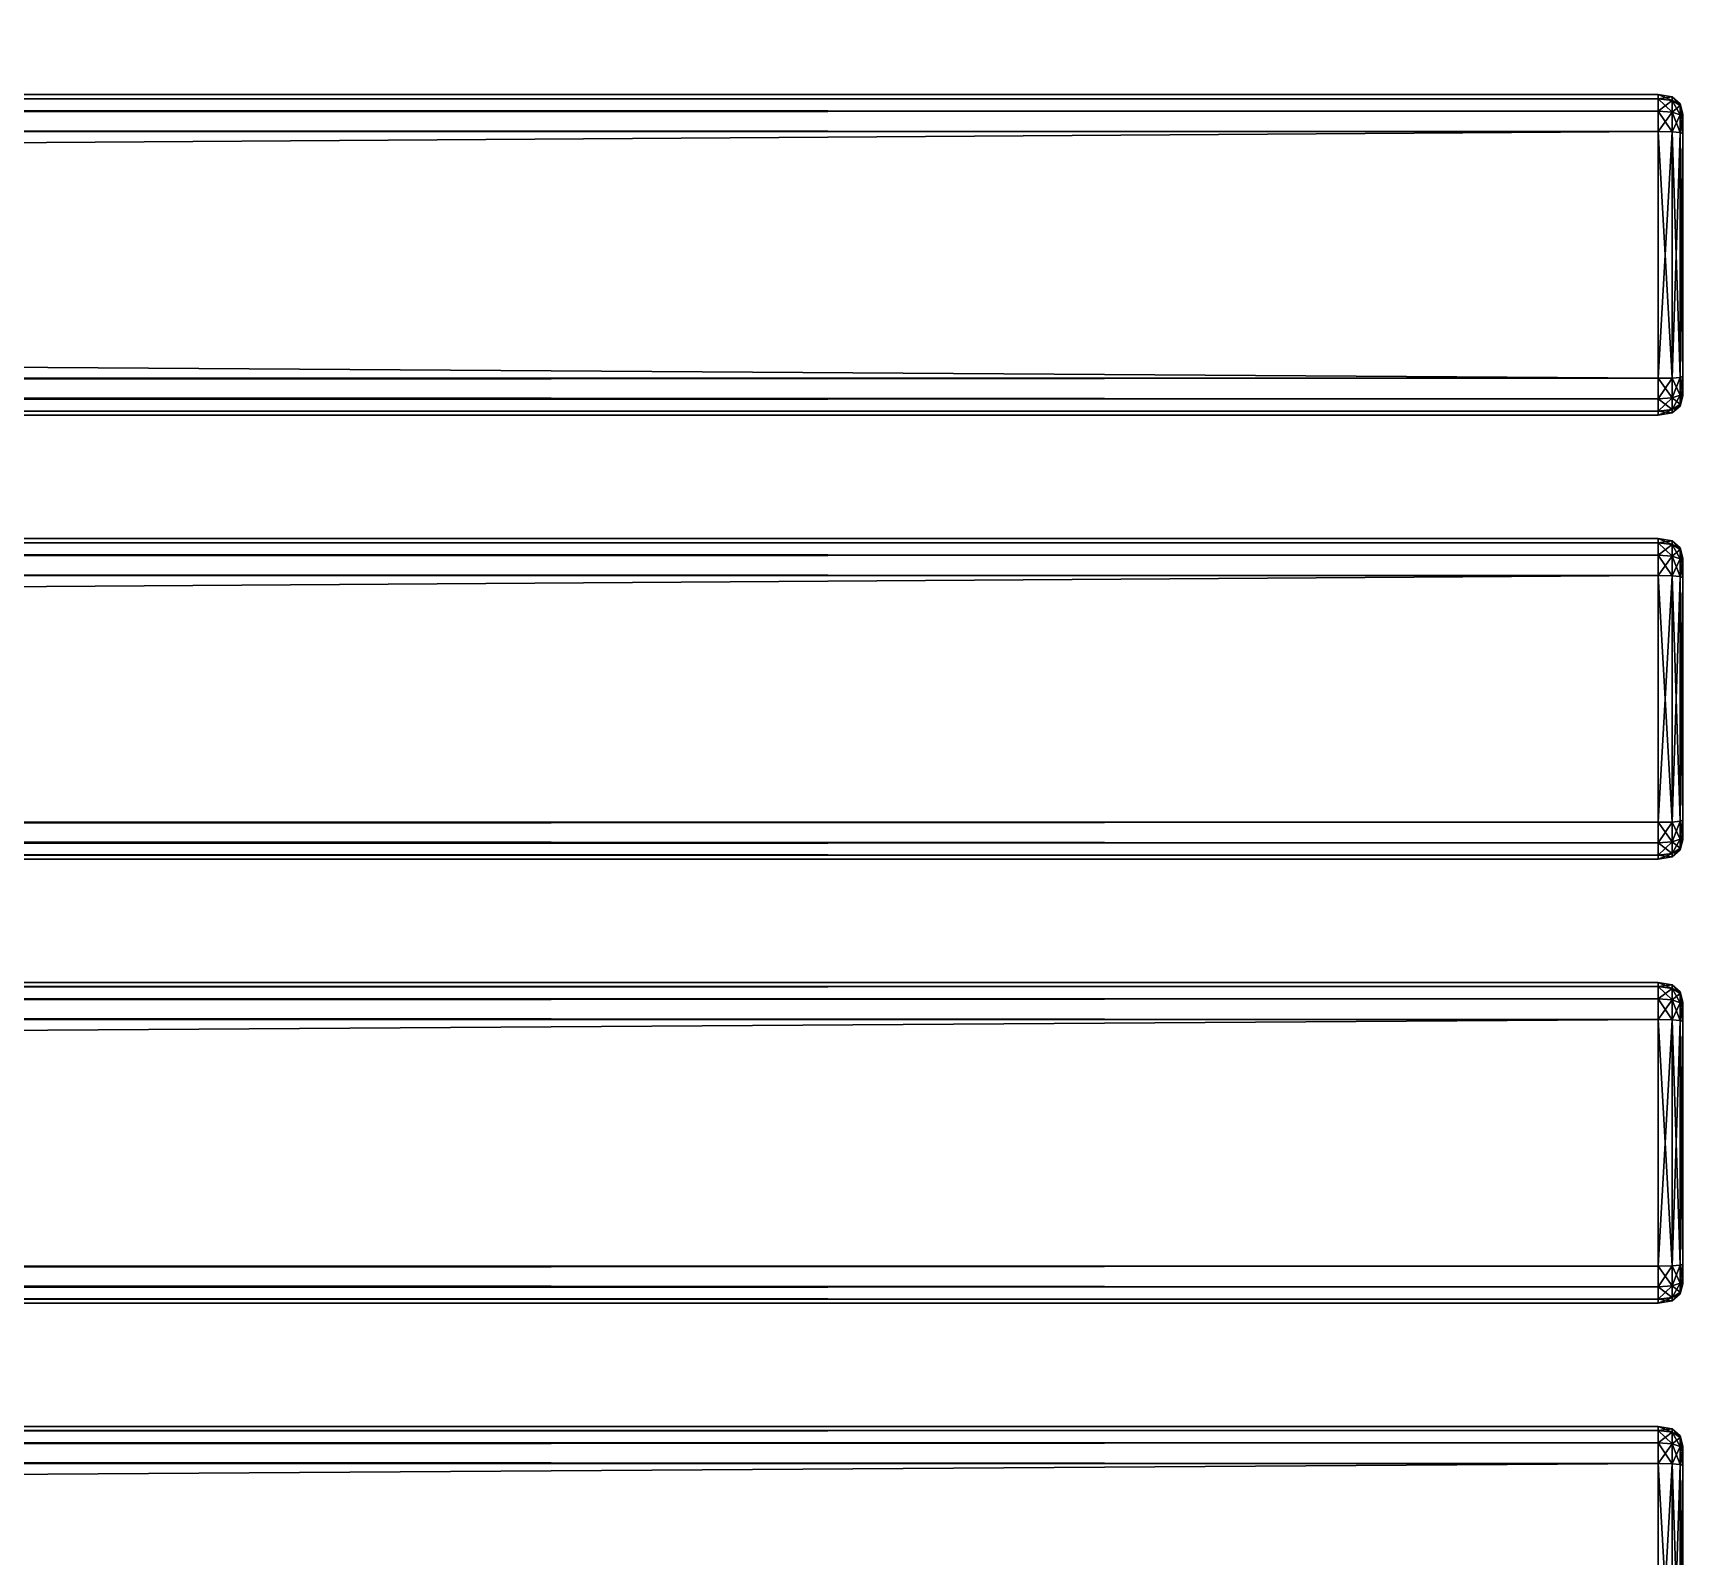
# Model space of a CAD drawing. Header units: millimetres. Extents: x -1500 to 1500, y -265 to 265.
# Drawn here: x 1366.3 to 1500, y -141.5 to -18 of the extents above; entities that cross this region are included whole.
import ezdxf

# ---------------------------------------------------------------- set-up
doc = ezdxf.new("R2010")
doc.units = ezdxf.units.MM
doc.layers.add('DREVO', color=7, linetype='Continuous', true_color=0xffffff)

msp = doc.modelspace()

# ---------------------------------------------------------------- meshes
at = {"layer": 'DREVO'}
mesh = msp.add_polyface(dxfattribs=at)
corners = [(-1498, 95.33, 418.67), (-1498, 95, 417.01), (1498, 95, 417.01), (-1498, 96.33, 419.67), (1498, 95.33, 418.67), (1498, 98, 420.01), (-1498, 98, 420.01), (1498, 119.67, 419.67), (-1498, 119.67, 419.67), (-1498, 118, 420.01), (1498, 82, 420.01), (-1498, 82, 420.01), (-1498, 62, 420.01), (1498, 85, 283.01), (-1498, 85, 283.01), (-1498, 85, 417.01), (1498, 59, 417.01), (-1498, 59, 417.01), (-1498, 59, 283.01), (-1498, 59.33, 281.34), (-1498, 60.33, 280.34), (1498, 60.33, 280.34), (-1498, 62, 280.01), (1498, 62, 280.01), (-1498, 82, 280.01), (1498, 59.33, 281.34), (1498, 82, 280.01), (-1498, 83.67, 280.34), (-1498, 84.67, 281.34), (1498, 84.67, 281.34), (-1498, 84.67, 418.67), (1498, 84.67, 418.67), (-1498, 83.67, 419.67), (1498, 83.67, 419.67), (-1498, 59.33, 418.67), (-1498, 60.33, 419.67), (1498, 59.33, 418.67), (1498, 62, 420.01), (1498, 46, 420.01), (-1498, 46, 420.01), (-1498, 26, 420.01), (1498, 49, 283.01), (-1498, 49, 283.01), (-1498, 49, 417.01), (1498, 23, 417.01), (-1498, 23, 417.01), (-1498, 23, 283.01), (-1498, 23.33, 281.34), (-1498, 24.33, 280.34), (1498, 24.33, 280.34), (-1498, 26, 280.01), (-1498, 46, 280.01), (1498, 46, 280.01), (1498, 23.33, 281.34), (-1498, 47.67, 280.34), (-1498, 48.67, 281.34), (1498, 48.67, 281.34), (-1498, 48.67, 418.67), (1498, 48.67, 418.67), (-1498, 47.67, 419.67), (1498, 47.67, 419.67), (-1498, 23.33, 418.67), (-1498, 24.33, 419.67), (1498, 23.33, 418.67), (1498, 26, 420.01), (1498, -23, 283.01), (-1498, -23, 283.01), (-1498, -23, 417.01), (1498, 265, 283.01), (-1498, 265, 283.01), (-1498, 265, 417.01)]
mesh.append_faces([[corners[k] for k in face] for face in [(0, 1, 2), (3, 0, 4), (5, 6, 3), (7, 8, 9), (10, 11, 12), (13, 14, 15), (16, 17, 18), (19, 20, 21), (21, 20, 22), (23, 22, 24), (18, 19, 25), (26, 24, 27), (27, 28, 29), (28, 14, 13), (15, 30, 31), (30, 32, 33), (34, 17, 16), (35, 34, 36), (37, 12, 35), (33, 32, 11), (38, 39, 40), (41, 42, 43), (44, 45, 46), (47, 48, 49), (49, 48, 50), (50, 51, 52), (46, 47, 53), (52, 51, 54), (54, 55, 56), (55, 42, 41), (43, 57, 58), (57, 59, 60), (61, 45, 44), (62, 61, 63), (64, 40, 62), (60, 59, 39), (65, 66, 67), (68, 69, 70)]], dxfattribs={"vtx2": -1})
mesh = msp.add_polyface(dxfattribs=at)
corners = [(-1498, -206, 420.01), (1498, -206, 420.01), (1498, -204.33, 419.67), (-1498, -262, 420.01), (1498, -262, 420.01), (1498, -242, 420.01), (-1498, -239, 417.01), (1498, -239, 417.01), (1498, -239, 283.01), (1498, -263.67, 280.34), (1498, -264.67, 281.34), (-1498, -264.67, 281.34), (-1498, -262, 280.01), (1498, -262, 280.01), (-1498, -242, 280.01), (1498, -242, 280.01), (1498, -265, 283.01), (-1498, -265, 283.01), (-1498, -240.33, 280.34), (1498, -240.33, 280.34), (1498, -239.33, 281.34), (-1498, -239.33, 281.34), (1498, -239.33, 418.67), (1498, -240.33, 419.67), (-1498, -239.33, 418.67), (1498, -265, 417.01), (1498, -264.67, 418.67), (-1498, -264.67, 418.67), (1498, -263.67, 419.67), (-1498, -263.67, 419.67), (-1498, -242, 420.01), (1498, 154, 420.01), (1498, 134, 420.01), (1498, 134, 420.01), (1498, 154, 420.01), (1498, 132.33, 419.67), (1498, 132.33, 419.67), (1498, 131.33, 418.67), (1498, 131.33, 418.67), (1498, 131, 417.01), (1498, 131, 417.01), (1498, 131, 283.01), (1498, 131, 283.01), (1498, 131.33, 281.34), (1498, 131.33, 281.34), (1498, 132.33, 280.34), (1498, 132.33, 280.34), (1498, 134, 280.01), (1498, 134, 280.01), (1498, 154, 280.01), (1498, 154, 280.01), (1498, 155.67, 280.34), (1498, 155.67, 280.34), (-1498, 265, 417.01), (1498, 265, 417.01), (1498, 265, 283.01)]
mesh.append_faces([[corners[k] for k in face] for face in [(0, 1, 2), (3, 4, 5), (6, 7, 8), (9, 10, 11), (12, 13, 9), (14, 15, 13), (10, 16, 17), (18, 19, 15), (20, 19, 18), (8, 20, 21), (22, 7, 6), (23, 22, 24), (25, 26, 27), (26, 28, 29), (29, 28, 4), (30, 5, 23), (31, 32, 33), (33, 34, 31), (32, 35, 36), (36, 33, 32), (35, 37, 38), (38, 36, 35), (37, 39, 40), (40, 38, 37), (39, 41, 42), (42, 40, 39), (41, 43, 44), (44, 42, 41), (43, 45, 46), (46, 44, 43), (45, 47, 48), (48, 46, 45), (47, 49, 50), (50, 48, 47), (49, 51, 52), (53, 54, 55), (17, 16, 25)]], dxfattribs={"vtx2": -1})
mesh = msp.add_polyface(dxfattribs=at)
corners = [(1498, 154, 420.01), (-1498, 154, 420.01), (-1498, 134, 420.01), (-1498, 134, 280.01), (-1498, 154, 280.01), (1498, 154, 280.01), (1498, 131, 417.01), (-1498, 131, 417.01), (-1498, 131, 283.01), (1498, 157, 283.01), (-1498, 157, 283.01), (-1498, 157, 417.01), (1498, 134, 420.01), (-1498, 132.33, 419.67), (1498, 155.67, 419.67), (-1498, 155.67, 419.67), (-1498, 132.33, 280.34), (1498, 134, 280.01), (-1498, 155.67, 280.34), (-1498, 131.33, 418.67), (1498, 131.33, 418.67), (-1498, 156.67, 418.67), (1498, 156.67, 418.67), (-1498, 131.33, 281.34), (1498, 132.33, 280.34), (1498, 131.33, 281.34), (-1498, 156.67, 281.34), (1498, 156.67, 281.34), (1498, 10, 420.01), (-1498, 10, 420.01), (-1498, -10, 420.01), (-1498, -263.67, 280.34), (-1498, -264.67, 281.34), (-1498, -264.67, 281.34), (-1498, -263.67, 280.34), (-1498, -265, 283.01), (-1498, -265, 283.01), (-1498, -265, 417.01), (-1498, -265, 417.01), (-1498, -264.67, 418.67), (-1498, -264.67, 418.67), (-1498, -263.67, 419.67), (-1498, -263.67, 419.67), (-1498, -262, 420.01), (-1498, -262, 420.01), (-1498, -242, 420.01), (-1498, -242, 420.01), (-1498, -240.33, 419.67), (-1498, -240.33, 419.67), (-1498, -239.33, 418.67), (-1498, -239.33, 418.67), (-1498, -239, 417.01), (-1498, -239, 417.01)]
mesh.append_faces([[corners[k] for k in face] for face in [(0, 1, 2), (3, 4, 5), (6, 7, 8), (9, 10, 11), (12, 2, 13), (14, 15, 1), (16, 3, 17), (5, 4, 18), (13, 19, 20), (19, 7, 6), (21, 15, 14), (11, 21, 22), (23, 16, 24), (8, 23, 25), (18, 26, 27), (26, 10, 9), (28, 29, 30), (31, 32, 33), (33, 34, 31), (32, 35, 36), (36, 33, 32), (35, 37, 38), (38, 36, 35), (37, 39, 40), (40, 38, 37), (39, 41, 42), (42, 40, 39), (41, 43, 44), (44, 42, 41), (43, 45, 46), (46, 44, 43), (45, 47, 48), (48, 46, 45), (47, 49, 50), (50, 48, 47), (49, 51, 52), (52, 50, 49)]], dxfattribs={"vtx2": -1})
mesh = msp.add_polyface(dxfattribs=at)
corners = [(1498, 13, 283.01), (1498, 13, 417.01), (1498, 13, 417.01), (1498, 13, 283.01), (1498, 12.67, 418.67), (1498, 12.67, 418.67), (1498, 11.67, 419.67), (1498, 11.67, 419.67), (1498, 10, 420.01), (1498, 10, 420.01), (1498, 24.33, 419.67), (1498, 23.33, 418.67), (1498, 23.33, 418.67), (1498, 23, 417.01), (1498, 23, 417.01), (1498, 23, 283.01), (1498, 23, 283.01), (1498, 23.33, 281.34), (1498, 23.33, 281.34), (1498, -26, 420.01), (1498, -46, 420.01), (1498, -46, 420.01), (1498, -26, 420.01), (1498, -47.67, 419.67), (1498, -47.67, 419.67), (1498, -47.67, 280.34), (1498, -46, 280.01), (1498, -46, 280.01), (1498, -47.67, 280.34), (1498, -26, 280.01), (1498, -26, 280.01), (1498, -24.33, 280.34), (1498, -24.33, 280.34), (1498, -23.33, 281.34), (1498, -23.33, 281.34), (1498, -23, 283.01), (1498, -23, 283.01), (1498, -23, 417.01), (1498, -23, 417.01), (1498, -23.33, 418.67), (1498, -23.33, 418.67), (1498, -24.33, 419.67), (1498, -24.33, 419.67)]
mesh.append_faces([[corners[k] for k in face] for face in [(0, 1, 2), (2, 3, 0), (1, 4, 5), (5, 2, 1), (4, 6, 7), (7, 5, 4), (6, 8, 9), (9, 7, 6), (10, 11, 12), (11, 13, 14), (14, 12, 11), (13, 15, 16), (16, 14, 13), (15, 17, 18), (18, 16, 15), (19, 20, 21), (21, 22, 19), (20, 23, 24), (24, 21, 20), (25, 26, 27), (27, 28, 25), (26, 29, 30), (30, 27, 26), (29, 31, 32), (32, 30, 29), (31, 33, 34), (34, 32, 31), (33, 35, 36), (36, 34, 33), (35, 37, 38), (38, 36, 35), (37, 39, 40), (40, 38, 37), (39, 41, 42), (42, 40, 39), (41, 19, 22), (22, 42, 41)]], dxfattribs={"vtx2": -1})
mesh = msp.add_polyface(dxfattribs=at)
corners = [(1498, -10, 420.01), (1499.11, -9.98, 419.82), (1499.11, 9.98, 419.82), (1498, 10, 420.01), (1498, -11.67, 419.67), (1499.11, -11.59, 419.53), (1498, -12.67, 418.67), (1499.11, -12.53, 418.6), (1498, -13, 417.01), (1499.11, -12.81, 416.99), (1498, -13, 283.01), (1499.11, -12.81, 283.02), (1498, -12.67, 281.34), (1499.11, -12.53, 281.41), (1498, -11.67, 280.34), (1499.11, -11.59, 280.48), (1498, -10, 280.01), (1499.11, -9.98, 280.19), (1498, 10, 280.01), (1499.11, 9.98, 280.19), (1498, 11.67, 280.34), (1499.11, 11.59, 280.48), (1498, 12.67, 281.34), (1499.11, 12.53, 281.41), (1498, 13, 283.01), (1499.11, 12.81, 283.02), (1498, 13, 417.01), (1499.11, 12.81, 416.99), (1498, 12.67, 418.67), (1499.11, 12.53, 418.6), (1498, 11.67, 419.67), (1499.11, 11.59, 419.53), (1499.11, 23.19, 416.99), (1498, 23, 417.01), (1498, 23, 283.01), (1498, -23, 283.01), (1499.11, -23.19, 283.02), (1499.11, -23.47, 281.41), (1498, -23, 417.01), (1499.11, -23.19, 416.99), (1498, -23.33, 418.67)]
mesh.append_faces([[corners[k] for k in face] for face in [(0, 1, 2), (2, 3, 0), (4, 5, 1), (1, 0, 4), (6, 7, 5), (5, 4, 6), (8, 9, 7), (7, 6, 8), (10, 11, 9), (9, 8, 10), (12, 13, 11), (11, 10, 12), (14, 15, 13), (13, 12, 14), (16, 17, 15), (15, 14, 16), (18, 19, 17), (17, 16, 18), (20, 21, 19), (19, 18, 20), (22, 23, 21), (21, 20, 22), (24, 25, 23), (23, 22, 24), (26, 27, 25), (25, 24, 26), (28, 29, 27), (27, 26, 28), (30, 31, 29), (29, 28, 30), (3, 2, 31), (31, 30, 3), (32, 33, 34), (35, 36, 37), (38, 39, 36), (36, 35, 38), (39, 38, 40)]], dxfattribs={"vtx2": -1})
mesh = msp.add_polyface(dxfattribs=at)
corners = [(-1498, -10, 420.01), (1498, -10, 420.01), (1498, 10, 420.01), (-1498, 13, 417.01), (1498, 13, 417.01), (1498, 13, 283.01), (-1498, -13, 283.01), (1498, -13, 283.01), (1498, -13, 417.01), (1498, -11.67, 280.34), (1498, -12.67, 281.34), (-1498, -12.67, 281.34), (-1498, -10, 280.01), (1498, -10, 280.01), (1498, 10, 280.01), (-1498, 11.67, 280.34), (1498, 11.67, 280.34), (1498, 12.67, 281.34), (-1498, 12.67, 281.34), (1498, 12.67, 418.67), (1498, 11.67, 419.67), (-1498, 12.67, 418.67), (1498, -12.67, 418.67), (-1498, -12.67, 418.67), (1498, -11.67, 419.67), (-1498, -11.67, 419.67), (-1498, 10, 420.01), (-1498, -46, 420.01), (1498, -46, 420.01), (1498, -26, 420.01), (-1498, -23, 417.01), (1498, -23, 417.01), (1498, -23, 283.01), (-1498, -49, 283.01), (1498, -49, 283.01), (1498, -49, 417.01), (1498, -47.67, 280.34), (1498, -48.67, 281.34), (-1498, -48.67, 281.34), (-1498, -46, 280.01), (1498, -46, 280.01), (-1498, -26, 280.01), (1498, -26, 280.01), (-1498, -24.33, 280.34), (1498, -24.33, 280.34), (1498, -23.33, 281.34), (-1498, -23.33, 281.34), (1498, -23.33, 418.67), (1498, -24.33, 419.67), (-1498, -23.33, 418.67), (1498, -48.67, 418.67), (-1498, -48.67, 418.67), (1498, -47.67, 419.67), (-1498, -47.67, 419.67), (-1498, -26, 420.01), (-1498, -82, 420.01), (1498, -82, 420.01), (1498, -62, 420.01), (-1498, -59, 417.01), (1498, -59, 417.01), (1498, -59, 283.01), (-1498, -85, 283.01), (1498, -85, 283.01), (1498, -85, 417.01), (1498, -83.67, 280.34), (1498, -84.67, 281.34), (-1498, -84.67, 281.34), (-1498, -82, 280.01), (1498, -82, 280.01)]
mesh.append_faces([[corners[k] for k in face] for face in [(0, 1, 2), (3, 4, 5), (6, 7, 8), (9, 10, 11), (12, 13, 9), (14, 13, 12), (10, 7, 6), (15, 16, 14), (17, 16, 15), (5, 17, 18), (19, 4, 3), (20, 19, 21), (8, 22, 23), (22, 24, 25), (25, 24, 1), (26, 2, 20), (27, 28, 29), (30, 31, 32), (33, 34, 35), (36, 37, 38), (39, 40, 36), (41, 42, 40), (37, 34, 33), (43, 44, 42), (45, 44, 43), (32, 45, 46), (47, 31, 30), (48, 47, 49), (35, 50, 51), (50, 52, 53), (53, 52, 28), (54, 29, 48), (55, 56, 57), (58, 59, 60), (61, 62, 63), (64, 65, 66), (67, 68, 64)]], dxfattribs={"vtx2": -1})
mesh = msp.add_polyface(dxfattribs=at)
corners = [(1500, -11.31, 283.17), (1500, -11.42, 282.01), (1500, -11, 281.59), (1500, -9.83, 281.7), (1500, -11.42, 418), (1500, -11.31, 416.84), (1500, 11.31, 283.17), (1499.78, -11.37, 419.12), (1500, -11, 418.43), (1500, -9.83, 418.31), (1499.78, -9.93, 419.25), (1499.78, -12.11, 418.38), (1499.78, -12.25, 416.93), (1499.78, -12.25, 283.08), (1499.78, -12.11, 281.64), (1499.78, -11.37, 280.89), (1499.78, -9.93, 280.76), (1499.11, -11.59, 419.53), (1499.11, -9.98, 419.82), (1499.11, -12.53, 418.6), (1499.11, -12.81, 416.99), (1499.11, -12.81, 283.02), (1499.11, -12.53, 281.41), (1499.11, -11.59, 280.48), (1499.11, -9.98, 280.19), (1499.11, -23.19, 283.02), (1499.78, -23.75, 283.08), (1499.78, -23.89, 281.64), (1499.11, -23.47, 281.41), (1499.11, -23.19, 416.99), (1499.78, -23.75, 416.93), (1499.11, -23.47, 418.6), (1499.78, -23.89, 418.38)]
mesh.append_faces([[corners[k] for k in face] for face in [(0, 2, 3)]], dxfattribs={"vtx0": -1, "vtx2": -1})
mesh.append_faces([[corners[k] for k in face] for face in [(4, 5, 6)]], dxfattribs={"vtx1": -1, "vtx2": -1})
mesh.append_faces([[corners[k] for k in face] for face in [(0, 1, 2), (7, 8, 9), (9, 10, 7), (11, 4, 8), (8, 7, 11), (12, 5, 4), (4, 11, 12), (13, 0, 5), (5, 12, 13), (14, 1, 0), (0, 13, 14), (15, 2, 1), (1, 14, 15), (16, 3, 2), (2, 15, 16), (17, 7, 10), (10, 18, 17), (19, 11, 7), (7, 17, 19), (20, 12, 11), (11, 19, 20), (21, 13, 12), (12, 20, 21), (22, 14, 13), (13, 21, 22), (23, 15, 14), (14, 22, 23), (24, 16, 15), (15, 23, 24), (25, 26, 27), (27, 28, 25), (29, 30, 26), (26, 25, 29), (31, 32, 30), (30, 29, 31)]], dxfattribs={"vtx2": -1})
mesh = msp.add_polyface(dxfattribs=at)
corners = [(1498, -26, 420.01), (-1498, -26, 420.01), (-1498, -46, 420.01), (1498, -49, 417.01), (-1498, -49, 417.01), (-1498, -49, 283.01), (-1498, -48.67, 281.34), (-1498, -47.67, 280.34), (1498, -47.67, 280.34), (-1498, -46, 280.01), (1498, -46, 280.01), (-1498, -26, 280.01), (1498, -48.67, 281.34), (1498, -26, 280.01), (-1498, -24.33, 280.34), (-1498, -23.33, 281.34), (1498, -23.33, 281.34), (-1498, -23, 283.01), (1498, -23, 283.01), (-1498, -23, 417.01), (-1498, -23.33, 418.67), (1498, -23.33, 418.67), (-1498, -24.33, 419.67), (1498, -24.33, 419.67), (-1498, -48.67, 418.67), (-1498, -47.67, 419.67), (1498, -48.67, 418.67), (1498, -46, 420.01), (1498, -62, 420.01), (-1498, -62, 420.01), (-1498, -82, 420.01), (1498, -59, 283.01), (-1498, -59, 283.01), (-1498, -59, 417.01), (1498, -85, 417.01), (-1498, -85, 417.01), (-1498, -85, 283.01), (-1498, -84.67, 281.34), (-1498, -83.67, 280.34), (1498, -83.67, 280.34), (-1498, -82, 280.01), (-1498, -62, 280.01), (1498, -62, 280.01), (1498, -84.67, 281.34), (-1498, -60.33, 280.34), (-1498, -59.33, 281.34), (1498, -59.33, 281.34), (-1498, -59.33, 418.67), (1498, -59.33, 418.67), (-1498, -60.33, 419.67), (1498, -60.33, 419.67), (-1498, -84.67, 418.67), (-1498, -83.67, 419.67), (1498, -84.67, 418.67), (1498, -82, 420.01), (1498, -95, 283.01), (-1498, -95, 283.01), (-1498, -95, 417.01), (-1498, -96.33, 280.34), (-1498, -95.33, 281.34), (1498, -95.33, 281.34), (-1498, -95.33, 418.67), (1498, -95.33, 418.67), (-1498, -96.33, 419.67), (1498, -96.33, 419.67), (-1498, -98, 420.01)]
mesh.append_faces([[corners[k] for k in face] for face in [(0, 1, 2), (3, 4, 5), (6, 7, 8), (8, 7, 9), (10, 9, 11), (5, 6, 12), (13, 11, 14), (14, 15, 16), (15, 17, 18), (19, 20, 21), (20, 22, 23), (24, 4, 3), (25, 24, 26), (27, 2, 25), (23, 22, 1), (28, 29, 30), (31, 32, 33), (34, 35, 36), (37, 38, 39), (39, 38, 40), (40, 41, 42), (36, 37, 43), (42, 41, 44), (44, 45, 46), (45, 32, 31), (33, 47, 48), (47, 49, 50), (51, 35, 34), (52, 51, 53), (54, 30, 52), (50, 49, 29), (55, 56, 57), (58, 59, 60), (59, 56, 55), (57, 61, 62), (61, 63, 64), (64, 63, 65)]], dxfattribs={"vtx2": -1})
mesh = msp.add_polyface(dxfattribs=at)
corners = [(1498, -46, 420.01), (1499.11, -45.98, 419.82), (1499.11, -26.02, 419.82), (1498, -26, 420.01), (1498, -47.67, 419.67), (1499.11, -47.59, 419.53), (1498, -48.67, 418.67), (1499.11, -48.53, 418.6), (1498, -49, 417.01), (1499.11, -48.81, 416.99), (1498, -49, 283.01), (1499.11, -48.81, 283.02), (1498, -48.67, 281.34), (1499.11, -48.53, 281.41), (1498, -47.67, 280.34), (1499.11, -47.59, 280.48), (1498, -46, 280.01), (1499.11, -45.98, 280.19), (1498, -26, 280.01), (1499.11, -26.02, 280.19), (1498, -24.33, 280.34), (1499.11, -24.41, 280.48), (1498, -23.33, 281.34), (1499.11, -23.47, 281.41), (1498, -23, 283.01), (1498, -23.33, 418.67), (1499.11, -23.47, 418.6), (1499.11, -23.19, 416.99), (1498, -24.33, 419.67), (1499.11, -24.41, 419.53), (1498, -59.33, 281.34), (1499.11, -59.47, 281.41), (1499.11, -60.41, 280.48), (1498, -60.33, 280.34), (1498, -59, 283.01), (1499.11, -59.19, 283.02), (1498, -59, 417.01), (1499.11, -59.19, 416.99), (1498, -59.33, 418.67), (1499.11, -59.47, 418.6), (1498, -60.33, 419.67)]
mesh.append_faces([[corners[k] for k in face] for face in [(0, 1, 2), (2, 3, 0), (4, 5, 1), (1, 0, 4), (6, 7, 5), (5, 4, 6), (8, 9, 7), (7, 6, 8), (10, 11, 9), (9, 8, 10), (12, 13, 11), (11, 10, 12), (14, 15, 13), (13, 12, 14), (16, 17, 15), (15, 14, 16), (18, 19, 17), (17, 16, 18), (20, 21, 19), (19, 18, 20), (22, 23, 21), (21, 20, 22), (23, 22, 24), (25, 26, 27), (28, 29, 26), (26, 25, 28), (3, 2, 29), (29, 28, 3), (30, 31, 32), (32, 33, 30), (34, 35, 31), (31, 30, 34), (36, 37, 35), (35, 34, 36), (38, 39, 37), (37, 36, 38), (39, 38, 40)]], dxfattribs={"vtx2": -1})
mesh = msp.add_polyface(dxfattribs=at)
corners = [(1500, -47.31, 283.17), (1500, -26.17, 281.7), (1500, -25, 281.59), (1500, -24.58, 282.01), (1500, -24.69, 283.17), (1500, -45.83, 418.31), (1500, -47, 418.43), (1500, -26.17, 418.31), (1500, -24.69, 416.84), (1500, -25, 418.43), (1500, -24.58, 418.01), (1499.78, -45.93, 419.25), (1499.78, -26.07, 419.25), (1499.78, -26.07, 280.76), (1500, -45.83, 281.7), (1499.78, -45.93, 280.76), (1499.78, -24.63, 280.89), (1499.78, -23.89, 281.64), (1499.78, -23.75, 283.08), (1499.78, -23.75, 416.93), (1499.78, -23.89, 418.38), (1499.78, -24.63, 419.12), (1499.11, -26.02, 419.82), (1499.11, -45.98, 419.82), (1499.11, -26.02, 280.19), (1499.11, -45.98, 280.19), (1499.11, -24.41, 280.48), (1499.11, -23.47, 281.41), (1499.11, -24.41, 419.53), (1499.11, -23.47, 418.6)]
mesh.append_faces([[corners[k] for k in face] for face in [(9, 8, 10)]], dxfattribs={"vtx0": -1})
mesh.append_faces([[corners[k] for k in face] for face in [(0, 1, 2), (0, 2, 3), (0, 3, 4), (7, 4, 8)]], dxfattribs={"vtx0": -1, "vtx2": -1})
mesh.append_faces([[corners[k] for k in face] for face in [(5, 6, 4), (7, 5, 4), (9, 7, 8)]], dxfattribs={"vtx1": -1, "vtx2": -1})
mesh.append_faces([[corners[k] for k in face] for face in [(11, 5, 7), (7, 12, 11), (13, 1, 14), (14, 15, 13), (16, 2, 1), (1, 13, 16), (17, 3, 2), (2, 16, 17), (18, 4, 3), (3, 17, 18), (19, 8, 4), (4, 18, 19), (20, 10, 8), (8, 19, 20), (21, 9, 10), (10, 20, 21), (12, 7, 9), (9, 21, 12), (12, 22, 23), (24, 13, 15), (15, 25, 24), (26, 16, 13), (13, 24, 26), (27, 17, 16), (16, 26, 27), (28, 21, 20), (20, 29, 28), (22, 12, 21), (21, 28, 22)]], dxfattribs={"vtx2": -1})
mesh = msp.add_polyface(dxfattribs=at)
corners = [(1500, -47.31, 283.17), (1500, -47.42, 282.01), (1500, -47, 281.59), (1500, -45.83, 281.7), (1500, -26.17, 281.7), (1500, -47.31, 416.84), (1500, -24.69, 283.17), (1500, -47.42, 418), (1500, -47, 418.43), (1499.78, -47.37, 419.12), (1500, -45.83, 418.31), (1499.78, -45.93, 419.25), (1499.78, -48.11, 418.38), (1499.78, -48.25, 416.93), (1499.78, -48.25, 283.08), (1499.78, -48.11, 281.64), (1499.78, -47.37, 280.89), (1499.78, -45.93, 280.76), (1499.11, -45.98, 419.82), (1499.78, -26.07, 419.25), (1499.11, -47.59, 419.53), (1499.11, -48.53, 418.6), (1499.11, -48.81, 416.99), (1499.11, -48.81, 283.02), (1499.11, -48.53, 281.41), (1499.11, -47.59, 280.48), (1499.11, -45.98, 280.19), (1499.78, -59.75, 283.08), (1499.11, -59.19, 283.02), (1499.11, -59.19, 416.99), (1499.78, -59.75, 416.93), (1499.11, -59.47, 418.6)]
mesh.append_faces([[corners[k] for k in face] for face in [(0, 2, 3), (0, 3, 4)]], dxfattribs={"vtx0": -1, "vtx2": -1})
mesh.append_faces([[corners[k] for k in face] for face in [(5, 0, 6), (7, 5, 6), (8, 7, 6)]], dxfattribs={"vtx1": -1, "vtx2": -1})
mesh.append_faces([[corners[k] for k in face] for face in [(0, 1, 2), (9, 8, 10), (10, 11, 9), (12, 7, 8), (8, 9, 12), (13, 5, 7), (7, 12, 13), (14, 0, 5), (5, 13, 14), (15, 1, 0), (0, 14, 15), (16, 2, 1), (1, 15, 16), (17, 3, 2), (2, 16, 17), (18, 11, 19), (20, 9, 11), (11, 18, 20), (21, 12, 9), (9, 20, 21), (22, 13, 12), (12, 21, 22), (23, 14, 13), (13, 22, 23), (24, 15, 14), (14, 23, 24), (25, 16, 15), (15, 24, 25), (26, 17, 16), (16, 25, 26), (27, 28, 29), (30, 29, 31)]], dxfattribs={"vtx2": -1})
mesh = msp.add_polyface(dxfattribs=at)
corners = [(1498, -47.67, 419.67), (1498, -48.67, 418.67), (1498, -48.67, 418.67), (1498, -47.67, 419.67), (1498, -49, 417.01), (1498, -49, 417.01), (1498, -49, 283.01), (1498, -49, 283.01), (1498, -48.67, 281.34), (1498, -48.67, 281.34), (1498, -47.67, 280.34), (1498, -47.67, 280.34), (1498, -62, 420.01), (1498, -82, 420.01), (1498, -82, 420.01), (1498, -62, 420.01), (1498, -83.67, 419.67), (1498, -83.67, 419.67), (1498, -84.67, 418.67), (1498, -84.67, 418.67), (1498, -85, 283.01), (1498, -84.67, 281.34), (1498, -84.67, 281.34), (1498, -83.67, 280.34), (1498, -83.67, 280.34), (1498, -82, 280.01), (1498, -82, 280.01), (1498, -62, 280.01), (1498, -62, 280.01), (1498, -60.33, 280.34), (1498, -60.33, 280.34), (1498, -59.33, 281.34), (1498, -59.33, 281.34), (1498, -59, 283.01), (1498, -59, 283.01), (1498, -59, 417.01), (1498, -59, 417.01), (1498, -59.33, 418.67), (1498, -59.33, 418.67), (1498, -60.33, 419.67), (1498, -60.33, 419.67)]
mesh.append_faces([[corners[k] for k in face] for face in [(0, 1, 2), (2, 3, 0), (1, 4, 5), (5, 2, 1), (4, 6, 7), (7, 5, 4), (6, 8, 9), (9, 7, 6), (8, 10, 11), (11, 9, 8), (12, 13, 14), (14, 15, 12), (13, 16, 17), (17, 14, 13), (16, 18, 19), (19, 17, 16), (20, 21, 22), (21, 23, 24), (24, 22, 21), (23, 25, 26), (26, 24, 23), (25, 27, 28), (28, 26, 25), (27, 29, 30), (30, 28, 27), (29, 31, 32), (32, 30, 29), (31, 33, 34), (34, 32, 31), (33, 35, 36), (36, 34, 33), (35, 37, 38), (38, 36, 35), (37, 39, 40), (40, 38, 37), (39, 12, 15), (15, 40, 39)]], dxfattribs={"vtx2": -1})
mesh = msp.add_polyface(dxfattribs=at)
corners = [(1498, -62, 280.01), (1498, -82, 280.01), (-1498, -82, 280.01), (1498, -84.67, 281.34), (1498, -85, 283.01), (-1498, -85, 283.01), (-1498, -60.33, 280.34), (1498, -60.33, 280.34), (1498, -59.33, 281.34), (1498, -59, 283.01), (-1498, -59.33, 281.34), (1498, -59.33, 418.67), (1498, -59, 417.01), (-1498, -59, 417.01), (1498, -60.33, 419.67), (-1498, -59.33, 418.67), (1498, -85, 417.01), (1498, -84.67, 418.67), (-1498, -84.67, 418.67), (1498, -83.67, 419.67), (-1498, -83.67, 419.67), (1498, -82, 420.01), (-1498, -62, 420.01), (1498, -62, 420.01), (-1498, -118, 420.01), (1498, -118, 420.01), (1498, -98, 420.01), (-1498, -95, 417.01), (1498, -95, 417.01), (1498, -95, 283.01), (-1498, -121, 283.01), (1498, -121, 283.01), (1498, -121, 417.01), (1498, -119.67, 280.34), (1498, -120.67, 281.34), (-1498, -120.67, 281.34), (-1498, -118, 280.01), (1498, -118, 280.01), (1498, -98, 280.01), (-1498, -96.33, 280.34), (1498, -96.33, 280.34), (1498, -95.33, 281.34), (-1498, -95.33, 281.34), (1498, -95.33, 418.67), (1498, -96.33, 419.67), (-1498, -95.33, 418.67), (1498, -120.67, 418.67), (-1498, -120.67, 418.67), (1498, -119.67, 419.67), (-1498, -119.67, 419.67), (-1498, -98, 420.01), (-1498, -154, 420.01), (1498, -154, 420.01), (1498, -134, 420.01), (-1498, -131, 417.01), (1498, -131, 417.01), (1498, -131, 283.01), (-1498, -154, 280.01), (1498, -154, 280.01), (1498, -155.67, 280.34), (-1498, -134, 280.01), (1498, -134, 280.01), (-1498, -132.33, 280.34), (1498, -132.33, 280.34), (1498, -131.33, 281.34), (-1498, -131.33, 281.34), (1498, -131.33, 418.67), (1498, -132.33, 419.67), (-1498, -131.33, 418.67), (-1498, -134, 420.01)]
mesh.append_faces([[corners[k] for k in face] for face in [(0, 1, 2), (3, 4, 5), (6, 7, 0), (8, 7, 6), (9, 8, 10), (11, 12, 13), (14, 11, 15), (16, 17, 18), (17, 19, 20), (20, 19, 21), (22, 23, 14), (24, 25, 26), (27, 28, 29), (30, 31, 32), (33, 34, 35), (36, 37, 33), (38, 37, 36), (34, 31, 30), (39, 40, 38), (41, 40, 39), (29, 41, 42), (43, 28, 27), (44, 43, 45), (32, 46, 47), (46, 48, 49), (49, 48, 25), (50, 26, 44), (51, 52, 53), (54, 55, 56), (57, 58, 59), (60, 61, 58), (62, 63, 61), (64, 63, 62), (56, 64, 65), (66, 55, 54), (67, 66, 68), (69, 53, 67)]], dxfattribs={"vtx2": -1})
mesh = msp.add_polyface(dxfattribs=at)
corners = [(1498, -82, 420.01), (1499.11, -81.98, 419.82), (1499.11, -62.02, 419.82), (1498, -62, 420.01), (1498, -83.67, 419.67), (1499.11, -83.59, 419.53), (1498, -84.67, 418.67), (1499.11, -84.53, 418.6), (1498, -85, 417.01), (1499.11, -84.81, 416.99), (1498, -85, 283.01), (1499.11, -84.81, 283.02), (1498, -84.67, 281.34), (1499.11, -84.53, 281.41), (1498, -83.67, 280.34), (1499.11, -83.59, 280.48), (1498, -82, 280.01), (1499.11, -81.98, 280.19), (1498, -62, 280.01), (1499.11, -62.02, 280.19), (1498, -60.33, 280.34), (1499.11, -60.41, 280.48), (1498, -60.33, 419.67), (1499.11, -60.41, 419.53), (1499.11, -59.47, 418.6), (1498, -96.33, 280.34), (1499.11, -96.41, 280.48), (1499.11, -98.02, 280.19), (1498, -98, 280.01), (1498, -95.33, 281.34), (1499.11, -95.47, 281.41), (1498, -95, 283.01), (1499.11, -95.19, 283.02), (1498, -95, 417.01), (1499.11, -95.19, 416.99), (1498, -95.33, 418.67), (1499.11, -95.47, 418.6), (1498, -96.33, 419.67), (1499.11, -96.41, 419.53), (1498, -98, 420.01), (1499.11, -98.02, 419.82)]
mesh.append_faces([[corners[k] for k in face] for face in [(0, 1, 2), (2, 3, 0), (4, 5, 1), (1, 0, 4), (6, 7, 5), (5, 4, 6), (8, 9, 7), (7, 6, 8), (10, 11, 9), (9, 8, 10), (12, 13, 11), (11, 10, 12), (14, 15, 13), (13, 12, 14), (16, 17, 15), (15, 14, 16), (18, 19, 17), (17, 16, 18), (20, 21, 19), (19, 18, 20), (22, 23, 24), (3, 2, 23), (23, 22, 3), (25, 26, 27), (27, 28, 25), (29, 30, 26), (26, 25, 29), (31, 32, 30), (30, 29, 31), (33, 34, 32), (32, 31, 33), (35, 36, 34), (34, 33, 35), (37, 38, 36), (36, 35, 37), (39, 40, 38), (38, 37, 39)]], dxfattribs={"vtx2": -1})
mesh = msp.add_polyface(dxfattribs=at)
corners = [(1500, -83.31, 283.17), (1500, -62.17, 281.7), (1500, -61, 281.59), (1500, -60.58, 282.01), (1500, -60.69, 283.17), (1500, -62.17, 418.31), (1500, -81.83, 418.31), (1500, -60.69, 416.84), (1500, -61, 418.43), (1500, -60.58, 418.01), (1499.78, -62.07, 419.25), (1499.78, -81.92, 419.25), (1499.78, -62.07, 280.76), (1500, -81.83, 281.7), (1499.78, -60.63, 280.89), (1499.78, -59.89, 281.64), (1499.78, -59.75, 283.08), (1499.78, -59.75, 416.93), (1499.78, -59.89, 418.38), (1499.78, -60.63, 419.12), (1499.11, -62.02, 419.82), (1499.11, -81.98, 419.82), (1499.11, -62.02, 280.19), (1499.78, -81.92, 280.76), (1499.11, -60.41, 280.48), (1499.11, -59.47, 281.41), (1499.11, -59.19, 283.02), (1499.11, -59.19, 416.99), (1499.11, -59.47, 418.6), (1499.11, -60.41, 419.53)]
mesh.append_faces([[corners[k] for k in face] for face in [(8, 7, 9)]], dxfattribs={"vtx0": -1})
mesh.append_faces([[corners[k] for k in face] for face in [(0, 1, 2), (0, 2, 3), (0, 3, 4), (5, 4, 7)]], dxfattribs={"vtx0": -1, "vtx2": -1})
mesh.append_faces([[corners[k] for k in face] for face in [(5, 6, 4), (8, 5, 7)]], dxfattribs={"vtx1": -1, "vtx2": -1})
mesh.append_faces([[corners[k] for k in face] for face in [(5, 10, 11), (12, 1, 13), (14, 2, 1), (1, 12, 14), (15, 3, 2), (2, 14, 15), (16, 4, 3), (3, 15, 16), (17, 7, 4), (4, 16, 17), (18, 9, 7), (7, 17, 18), (19, 8, 9), (9, 18, 19), (10, 5, 8), (8, 19, 10), (10, 20, 21), (22, 12, 23), (24, 14, 12), (12, 22, 24), (25, 15, 14), (14, 24, 25), (26, 16, 15), (15, 25, 26), (27, 17, 16), (28, 18, 17), (29, 19, 18), (18, 28, 29), (20, 10, 19), (19, 29, 20)]], dxfattribs={"vtx2": -1})
mesh = msp.add_polyface(dxfattribs=at)
corners = [(1500, -83.31, 283.17), (1500, -83.42, 282.01), (1500, -83, 281.59), (1500, -81.83, 281.7), (1500, -62.17, 281.7), (1500, -83.31, 416.84), (1500, -60.69, 283.17), (1500, -83.42, 418), (1500, -83, 418.43), (1500, -81.83, 418.31), (1499.78, -81.92, 419.25), (1500, -62.17, 418.31), (1499.78, -83.37, 419.12), (1499.78, -84.11, 418.38), (1499.78, -84.25, 416.93), (1499.78, -84.25, 283.08), (1499.78, -84.11, 281.64), (1499.78, -83.37, 280.89), (1499.78, -81.92, 280.76), (1499.78, -62.07, 280.76), (1499.11, -81.98, 419.82), (1499.78, -62.07, 419.25), (1499.11, -83.59, 419.53), (1499.11, -84.53, 418.6), (1499.11, -84.81, 416.99), (1499.11, -84.81, 283.02), (1499.11, -84.53, 281.41), (1499.11, -83.59, 280.48), (1499.11, -81.98, 280.19), (1499.11, -62.02, 280.19)]
mesh.append_faces([[corners[k] for k in face] for face in [(0, 2, 3), (0, 3, 4)]], dxfattribs={"vtx0": -1, "vtx2": -1})
mesh.append_faces([[corners[k] for k in face] for face in [(5, 0, 6), (7, 5, 6), (8, 7, 6), (9, 8, 6)]], dxfattribs={"vtx1": -1, "vtx2": -1})
mesh.append_faces([[corners[k] for k in face] for face in [(0, 1, 2), (10, 9, 11), (12, 8, 9), (9, 10, 12), (13, 7, 8), (8, 12, 13), (14, 5, 7), (7, 13, 14), (15, 0, 5), (5, 14, 15), (16, 1, 0), (0, 15, 16), (17, 2, 1), (1, 16, 17), (18, 3, 2), (2, 17, 18), (3, 18, 19), (20, 10, 21), (22, 12, 10), (10, 20, 22), (23, 13, 12), (12, 22, 23), (24, 14, 13), (13, 23, 24), (25, 15, 14), (26, 16, 15), (27, 17, 16), (16, 26, 27), (28, 18, 17), (17, 27, 28), (18, 28, 29)]], dxfattribs={"vtx2": -1})
mesh = msp.add_polyface(dxfattribs=at)
corners = [(1500, -119.31, 283.17), (1500, -97, 281.59), (1500, -96.58, 282.01), (1500, -96.69, 283.17), (1500, -98.17, 418.31), (1500, -117.83, 418.31), (1500, -96.69, 416.84), (1500, -97, 418.43), (1500, -96.58, 418.01), (1499.78, -96.63, 280.89), (1500, -98.17, 281.7), (1499.78, -98.08, 280.76), (1499.78, -95.89, 281.64), (1499.78, -95.75, 283.08), (1499.78, -95.75, 416.93), (1499.78, -95.89, 418.38), (1499.78, -96.63, 419.12), (1499.78, -98.08, 419.25), (1499.78, -84.25, 416.93), (1499.11, -84.81, 416.99), (1499.11, -84.81, 283.02), (1499.78, -84.25, 283.08), (1499.11, -84.53, 281.41), (1499.11, -98.02, 280.19), (1499.78, -117.92, 280.76), (1499.11, -96.41, 280.48), (1499.11, -95.47, 281.41), (1499.11, -95.19, 283.02), (1499.11, -95.19, 416.99), (1499.11, -95.47, 418.6), (1499.11, -96.41, 419.53), (1499.11, -98.02, 419.82)]
mesh.append_faces([[corners[k] for k in face] for face in [(7, 6, 8)]], dxfattribs={"vtx0": -1})
mesh.append_faces([[corners[k] for k in face] for face in [(0, 1, 2), (0, 2, 3), (4, 3, 6)]], dxfattribs={"vtx0": -1, "vtx2": -1})
mesh.append_faces([[corners[k] for k in face] for face in [(4, 5, 3), (7, 4, 6)]], dxfattribs={"vtx1": -1, "vtx2": -1})
mesh.append_faces([[corners[k] for k in face] for face in [(9, 1, 10), (10, 11, 9), (12, 2, 1), (1, 9, 12), (13, 3, 2), (2, 12, 13), (14, 6, 3), (3, 13, 14), (15, 8, 6), (6, 14, 15), (16, 7, 8), (8, 15, 16), (17, 4, 7), (7, 16, 17), (18, 19, 20), (21, 20, 22), (23, 11, 24), (25, 9, 11), (11, 23, 25), (26, 12, 9), (9, 25, 26), (27, 13, 12), (12, 26, 27), (28, 14, 13), (13, 27, 28), (29, 15, 14), (14, 28, 29), (30, 16, 15), (15, 29, 30), (31, 17, 16), (16, 30, 31)]], dxfattribs={"vtx2": -1})
mesh = msp.add_polyface(dxfattribs=at)
corners = [(1498, -84.67, 418.67), (1498, -85, 417.01), (1498, -85, 417.01), (1498, -84.67, 418.67), (1498, -85, 283.01), (1498, -85, 283.01), (1498, -84.67, 281.34), (1498, -98, 420.01), (1498, -118, 420.01), (1498, -118, 420.01), (1498, -98, 420.01), (1498, -119.67, 419.67), (1498, -119.67, 419.67), (1498, -120.67, 418.67), (1498, -120.67, 418.67), (1498, -121, 417.01), (1498, -121, 417.01), (1498, -121, 283.01), (1498, -121, 283.01), (1498, -120.67, 281.34), (1498, -120.67, 281.34), (1498, -119.67, 280.34), (1498, -119.67, 280.34), (1498, -118, 280.01), (1498, -118, 280.01), (1498, -98, 280.01), (1498, -98, 280.01), (1498, -96.33, 280.34), (1498, -96.33, 280.34), (1498, -95.33, 281.34), (1498, -95.33, 281.34), (1498, -95, 283.01), (1498, -95, 283.01), (1498, -95, 417.01), (1498, -95, 417.01), (1498, -95.33, 418.67), (1498, -95.33, 418.67), (1498, -96.33, 419.67), (1498, -96.33, 419.67)]
mesh.append_faces([[corners[k] for k in face] for face in [(0, 1, 2), (2, 3, 0), (1, 4, 5), (5, 2, 1), (6, 5, 4), (7, 8, 9), (9, 10, 7), (8, 11, 12), (12, 9, 8), (11, 13, 14), (14, 12, 11), (13, 15, 16), (16, 14, 13), (15, 17, 18), (18, 16, 15), (17, 19, 20), (20, 18, 17), (19, 21, 22), (22, 20, 19), (21, 23, 24), (24, 22, 21), (23, 25, 26), (26, 24, 23), (25, 27, 28), (28, 26, 25), (27, 29, 30), (30, 28, 27), (29, 31, 32), (32, 30, 29), (31, 33, 34), (34, 32, 31), (33, 35, 36), (36, 34, 33), (35, 37, 38), (38, 36, 35), (37, 7, 10), (10, 38, 37)]], dxfattribs={"vtx2": -1})
mesh = msp.add_polyface(dxfattribs=at)
corners = [(1498, -98, 420.01), (-1498, -98, 420.01), (-1498, -118, 420.01), (1498, -121, 417.01), (-1498, -121, 417.01), (-1498, -121, 283.01), (-1498, -120.67, 281.34), (-1498, -119.67, 280.34), (1498, -119.67, 280.34), (-1498, -118, 280.01), (-1498, -98, 280.01), (1498, -98, 280.01), (1498, -120.67, 281.34), (-1498, -96.33, 280.34), (-1498, -120.67, 418.67), (-1498, -119.67, 419.67), (1498, -120.67, 418.67), (1498, -118, 420.01), (1498, -134, 420.01), (-1498, -134, 420.01), (-1498, -154, 420.01), (1498, -131, 283.01), (-1498, -131, 283.01), (-1498, -131, 417.01), (1498, -157, 417.01), (-1498, -157, 417.01), (-1498, -157, 283.01), (-1498, -156.67, 281.34), (-1498, -155.67, 280.34), (1498, -155.67, 280.34), (-1498, -154, 280.01), (1498, -154, 280.01), (-1498, -134, 280.01), (1498, -156.67, 281.34), (1498, -134, 280.01), (-1498, -132.33, 280.34), (-1498, -131.33, 281.34), (1498, -131.33, 281.34), (-1498, -131.33, 418.67), (1498, -131.33, 418.67), (-1498, -132.33, 419.67), (1498, -132.33, 419.67), (-1498, -156.67, 418.67), (-1498, -155.67, 419.67), (1498, -156.67, 418.67), (1498, -154, 420.01), (1498, -170, 420.01), (-1498, -170, 420.01), (-1498, -190, 420.01), (1498, -167, 283.01), (-1498, -167, 283.01), (-1498, -167, 417.01), (1498, -191.67, 280.34), (-1498, -191.67, 280.34), (-1498, -190, 280.01), (1498, -190, 280.01), (-1498, -170, 280.01), (1498, -170, 280.01), (-1498, -168.33, 280.34), (-1498, -167.33, 281.34), (1498, -167.33, 281.34), (-1498, -167.33, 418.67), (1498, -167.33, 418.67), (-1498, -168.33, 419.67), (1498, -168.33, 419.67), (1498, -190, 420.01), (-1498, -191.67, 419.67)]
mesh.append_faces([[corners[k] for k in face] for face in [(0, 1, 2), (3, 4, 5), (6, 7, 8), (8, 7, 9), (9, 10, 11), (5, 6, 12), (11, 10, 13), (14, 4, 3), (15, 14, 16), (17, 2, 15), (18, 19, 20), (21, 22, 23), (24, 25, 26), (27, 28, 29), (29, 28, 30), (31, 30, 32), (26, 27, 33), (34, 32, 35), (35, 36, 37), (36, 22, 21), (23, 38, 39), (38, 40, 41), (42, 25, 24), (43, 42, 44), (45, 20, 43), (41, 40, 19), (46, 47, 48), (49, 50, 51), (52, 53, 54), (55, 54, 56), (57, 56, 58), (58, 59, 60), (59, 50, 49), (51, 61, 62), (61, 63, 64), (65, 48, 66), (64, 63, 47)]], dxfattribs={"vtx2": -1})
mesh = msp.add_polyface(dxfattribs=at)
corners = [(1500, -119.31, 283.17), (1500, -119.42, 282.01), (1500, -119, 281.59), (1500, -117.83, 281.7), (1500, -98.17, 281.7), (1500, -97, 281.59), (1500, -119.31, 416.84), (1500, -96.69, 283.17), (1500, -119.42, 418), (1500, -119, 418.43), (1500, -117.83, 418.31), (1499.78, -117.92, 419.25), (1500, -98.17, 418.31), (1499.78, -98.08, 419.25), (1499.78, -119.37, 419.12), (1499.78, -120.11, 418.38), (1499.78, -120.25, 416.93), (1499.78, -120.25, 283.08), (1499.78, -120.11, 281.64), (1499.78, -119.37, 280.89), (1499.78, -117.92, 280.76), (1499.78, -98.08, 280.76), (1499.11, -117.98, 419.82), (1499.11, -98.02, 419.82), (1499.11, -119.59, 419.53), (1499.11, -120.53, 418.6), (1499.11, -119.59, 280.48), (1499.11, -120.53, 281.41), (1499.11, -117.98, 280.19), (1499.11, -98.02, 280.19)]
mesh.append_faces([[corners[k] for k in face] for face in [(0, 2, 3), (0, 3, 4), (0, 4, 5)]], dxfattribs={"vtx0": -1, "vtx2": -1})
mesh.append_faces([[corners[k] for k in face] for face in [(6, 0, 7), (8, 6, 7), (9, 8, 7), (10, 9, 7)]], dxfattribs={"vtx1": -1, "vtx2": -1})
mesh.append_faces([[corners[k] for k in face] for face in [(0, 1, 2), (11, 10, 12), (12, 13, 11), (14, 9, 10), (10, 11, 14), (15, 8, 9), (9, 14, 15), (16, 6, 8), (8, 15, 16), (17, 0, 6), (6, 16, 17), (18, 1, 0), (0, 17, 18), (19, 2, 1), (1, 18, 19), (20, 3, 2), (2, 19, 20), (21, 4, 3), (3, 20, 21), (22, 11, 13), (13, 23, 22), (24, 14, 11), (11, 22, 24), (25, 15, 14), (14, 24, 25), (26, 19, 18), (18, 27, 26), (28, 20, 19), (19, 26, 28), (20, 28, 29)]], dxfattribs={"vtx2": -1})
mesh = msp.add_polyface(dxfattribs=at)
corners = [(1498, -132.33, 280.34), (1498, -131.33, 281.34), (1498, -131.33, 281.34), (1498, -132.33, 280.34), (1498, -131, 283.01), (1498, -131, 283.01), (1498, -131, 417.01), (1498, -131, 417.01), (1498, -131.33, 418.67), (1498, -131.33, 418.67), (1498, -132.33, 419.67), (1498, -132.33, 419.67), (1498, -118, 420.01), (1499.11, -117.98, 419.82), (1499.11, -98.02, 419.82), (1498, -98, 420.01), (1498, -119.67, 419.67), (1499.11, -119.59, 419.53), (1498, -120.67, 418.67), (1499.11, -120.53, 418.6), (1498, -121, 417.01), (1499.11, -120.81, 416.99), (1498, -121, 283.01), (1499.11, -120.81, 283.02), (1498, -120.67, 281.34), (1499.11, -120.53, 281.41), (1498, -119.67, 280.34), (1499.11, -119.59, 280.48), (1498, -118, 280.01), (1499.11, -117.98, 280.19), (1498, -98, 280.01), (1499.11, -98.02, 280.19), (1499.11, -131.47, 281.41), (1499.11, -132.41, 280.48), (1499.11, -131.19, 283.02), (1499.11, -131.19, 416.99), (1499.11, -131.47, 418.6)]
mesh.append_faces([[corners[k] for k in face] for face in [(0, 1, 2), (2, 3, 0), (1, 4, 5), (5, 2, 1), (4, 6, 7), (7, 5, 4), (6, 8, 9), (9, 7, 6), (8, 10, 11), (11, 9, 8), (12, 13, 14), (14, 15, 12), (16, 17, 13), (13, 12, 16), (18, 19, 17), (17, 16, 18), (20, 21, 19), (19, 18, 20), (22, 23, 21), (21, 20, 22), (24, 25, 23), (23, 22, 24), (26, 27, 25), (25, 24, 26), (28, 29, 27), (27, 26, 28), (30, 31, 29), (29, 28, 30), (2, 32, 33), (33, 3, 2), (5, 34, 32), (32, 2, 5), (7, 35, 34), (34, 5, 7), (9, 36, 35), (35, 7, 9), (36, 9, 11)]], dxfattribs={"vtx2": -1})
mesh = msp.add_polyface(dxfattribs=at)
corners = [(1500, -134.17, 418.31), (1500, -132.69, 283.17), (1500, -132.69, 416.84), (1500, -133, 418.43), (1500, -132.58, 418.01), (1499.78, -132.63, 280.89), (1500, -133, 281.59), (1500, -134.17, 281.7), (1499.78, -134.07, 280.76), (1499.78, -131.89, 281.64), (1500, -132.58, 282.01), (1499.78, -131.75, 283.08), (1499.78, -131.75, 416.93), (1499.78, -131.89, 418.38), (1499.78, -132.63, 419.12), (1499.78, -134.07, 419.25), (1499.11, -120.81, 416.99), (1499.78, -120.25, 416.93), (1499.78, -120.11, 418.38), (1499.11, -120.53, 418.6), (1499.11, -120.81, 283.02), (1499.78, -120.25, 283.08), (1499.11, -120.53, 281.41), (1499.78, -120.11, 281.64), (1499.11, -132.41, 280.48), (1499.11, -134.02, 280.19), (1499.11, -131.47, 281.41), (1499.11, -131.19, 283.02), (1499.11, -131.19, 416.99), (1499.11, -131.47, 418.6), (1499.11, -132.41, 419.53), (1499.11, -134.02, 419.82)]
mesh.append_faces([[corners[k] for k in face] for face in [(3, 2, 4)]], dxfattribs={"vtx0": -1})
mesh.append_faces([[corners[k] for k in face] for face in [(0, 1, 2)]], dxfattribs={"vtx0": -1, "vtx2": -1})
mesh.append_faces([[corners[k] for k in face] for face in [(3, 0, 2)]], dxfattribs={"vtx1": -1, "vtx2": -1})
mesh.append_faces([[corners[k] for k in face] for face in [(5, 6, 7), (7, 8, 5), (9, 10, 6), (6, 5, 9), (11, 1, 10), (10, 9, 11), (12, 2, 1), (1, 11, 12), (13, 4, 2), (2, 12, 13), (14, 3, 4), (4, 13, 14), (15, 0, 3), (3, 14, 15), (16, 17, 18), (18, 19, 16), (20, 21, 17), (17, 16, 20), (22, 23, 21), (21, 20, 22), (24, 5, 8), (8, 25, 24), (26, 9, 5), (5, 24, 26), (27, 11, 9), (9, 26, 27), (28, 12, 11), (11, 27, 28), (29, 13, 12), (12, 28, 29), (30, 14, 13), (13, 29, 30), (31, 15, 14), (14, 30, 31)]], dxfattribs={"vtx2": -1})
mesh = msp.add_polyface(dxfattribs=at)
corners = [(1498, -134, 420.01), (1498, -154, 420.01), (1498, -154, 420.01), (1498, -134, 420.01), (1498, -155.67, 419.67), (1498, -155.67, 419.67), (1498, -156.67, 418.67), (1498, -156.67, 418.67), (1498, -157, 417.01), (1498, -157, 283.01), (1498, -156.67, 281.34), (1498, -156.67, 281.34), (1498, -155.67, 280.34), (1498, -155.67, 280.34), (1498, -154, 280.01), (1498, -154, 280.01), (1498, -134, 280.01), (1498, -134, 280.01), (1498, -132.33, 280.34), (1498, -132.33, 280.34), (1498, -132.33, 419.67), (1498, -132.33, 419.67), (1499.11, -153.98, 419.82), (1499.11, -134.02, 419.82), (1499.11, -155.59, 419.53), (1499.11, -156.53, 418.6), (1499.11, -156.53, 281.41), (1499.11, -156.81, 283.02), (1499.11, -155.59, 280.48), (1499.11, -153.98, 280.19), (1499.11, -134.02, 280.19), (1499.11, -132.41, 280.48), (1499.11, -132.41, 419.53), (1499.11, -131.47, 418.6)]
mesh.append_faces([[corners[k] for k in face] for face in [(0, 1, 2), (2, 3, 0), (1, 4, 5), (5, 2, 1), (4, 6, 7), (7, 5, 4), (8, 7, 6), (9, 10, 11), (10, 12, 13), (13, 11, 10), (12, 14, 15), (15, 13, 12), (14, 16, 17), (17, 15, 14), (16, 18, 19), (19, 17, 16), (20, 0, 3), (3, 21, 20), (2, 22, 23), (23, 3, 2), (5, 24, 22), (22, 2, 5), (7, 25, 24), (24, 5, 7), (25, 7, 8), (11, 26, 27), (13, 28, 26), (26, 11, 13), (15, 29, 28), (28, 13, 15), (17, 30, 29), (29, 15, 17), (19, 31, 30), (30, 17, 19), (21, 32, 33), (3, 23, 32), (32, 21, 3)]], dxfattribs={"vtx2": -1})
mesh = msp.add_polyface(dxfattribs=at)
corners = [(1500, -155.31, 283.17), (1500, -155.42, 282.01), (1500, -155, 281.59), (1500, -153.83, 281.7), (1500, -134.17, 281.7), (1500, -133, 281.59), (1500, -132.58, 282.01), (1500, -132.69, 283.17), (1500, -155.31, 416.84), (1500, -155.42, 418.01), (1500, -155, 418.43), (1500, -153.83, 418.31), (1500, -134.17, 418.31), (1499.78, -153.93, 419.25), (1499.78, -134.07, 419.25), (1499.78, -155.37, 419.12), (1499.78, -156.11, 418.38), (1499.78, -156.25, 416.93), (1499.78, -156.25, 283.08), (1499.78, -156.11, 281.64), (1499.78, -155.37, 280.89), (1499.78, -153.93, 280.76), (1499.78, -134.07, 280.76), (1499.11, -153.98, 419.82), (1499.11, -134.02, 419.82), (1499.11, -155.59, 419.53), (1499.11, -156.53, 418.6), (1499.11, -155.59, 280.48), (1499.11, -153.98, 280.19), (1499.11, -134.02, 280.19)]
mesh.append_faces([[corners[k] for k in face] for face in [(0, 2, 3), (0, 3, 4), (0, 4, 5), (0, 5, 6), (0, 6, 7)]], dxfattribs={"vtx0": -1, "vtx2": -1})
mesh.append_faces([[corners[k] for k in face] for face in [(8, 0, 7), (9, 8, 7), (10, 9, 7), (11, 10, 7), (12, 11, 7)]], dxfattribs={"vtx1": -1, "vtx2": -1})
mesh.append_faces([[corners[k] for k in face] for face in [(0, 1, 2), (13, 11, 12), (12, 14, 13), (15, 10, 11), (11, 13, 15), (16, 9, 10), (10, 15, 16), (17, 8, 9), (18, 0, 8), (19, 1, 0), (0, 18, 19), (20, 2, 1), (1, 19, 20), (21, 3, 2), (2, 20, 21), (22, 4, 3), (3, 21, 22), (23, 13, 14), (14, 24, 23), (25, 15, 13), (13, 23, 25), (15, 25, 26), (27, 20, 19), (28, 21, 20), (20, 27, 28), (29, 22, 21), (21, 28, 29)]], dxfattribs={"vtx2": -1})

doc.saveas('drawing.dxf')
